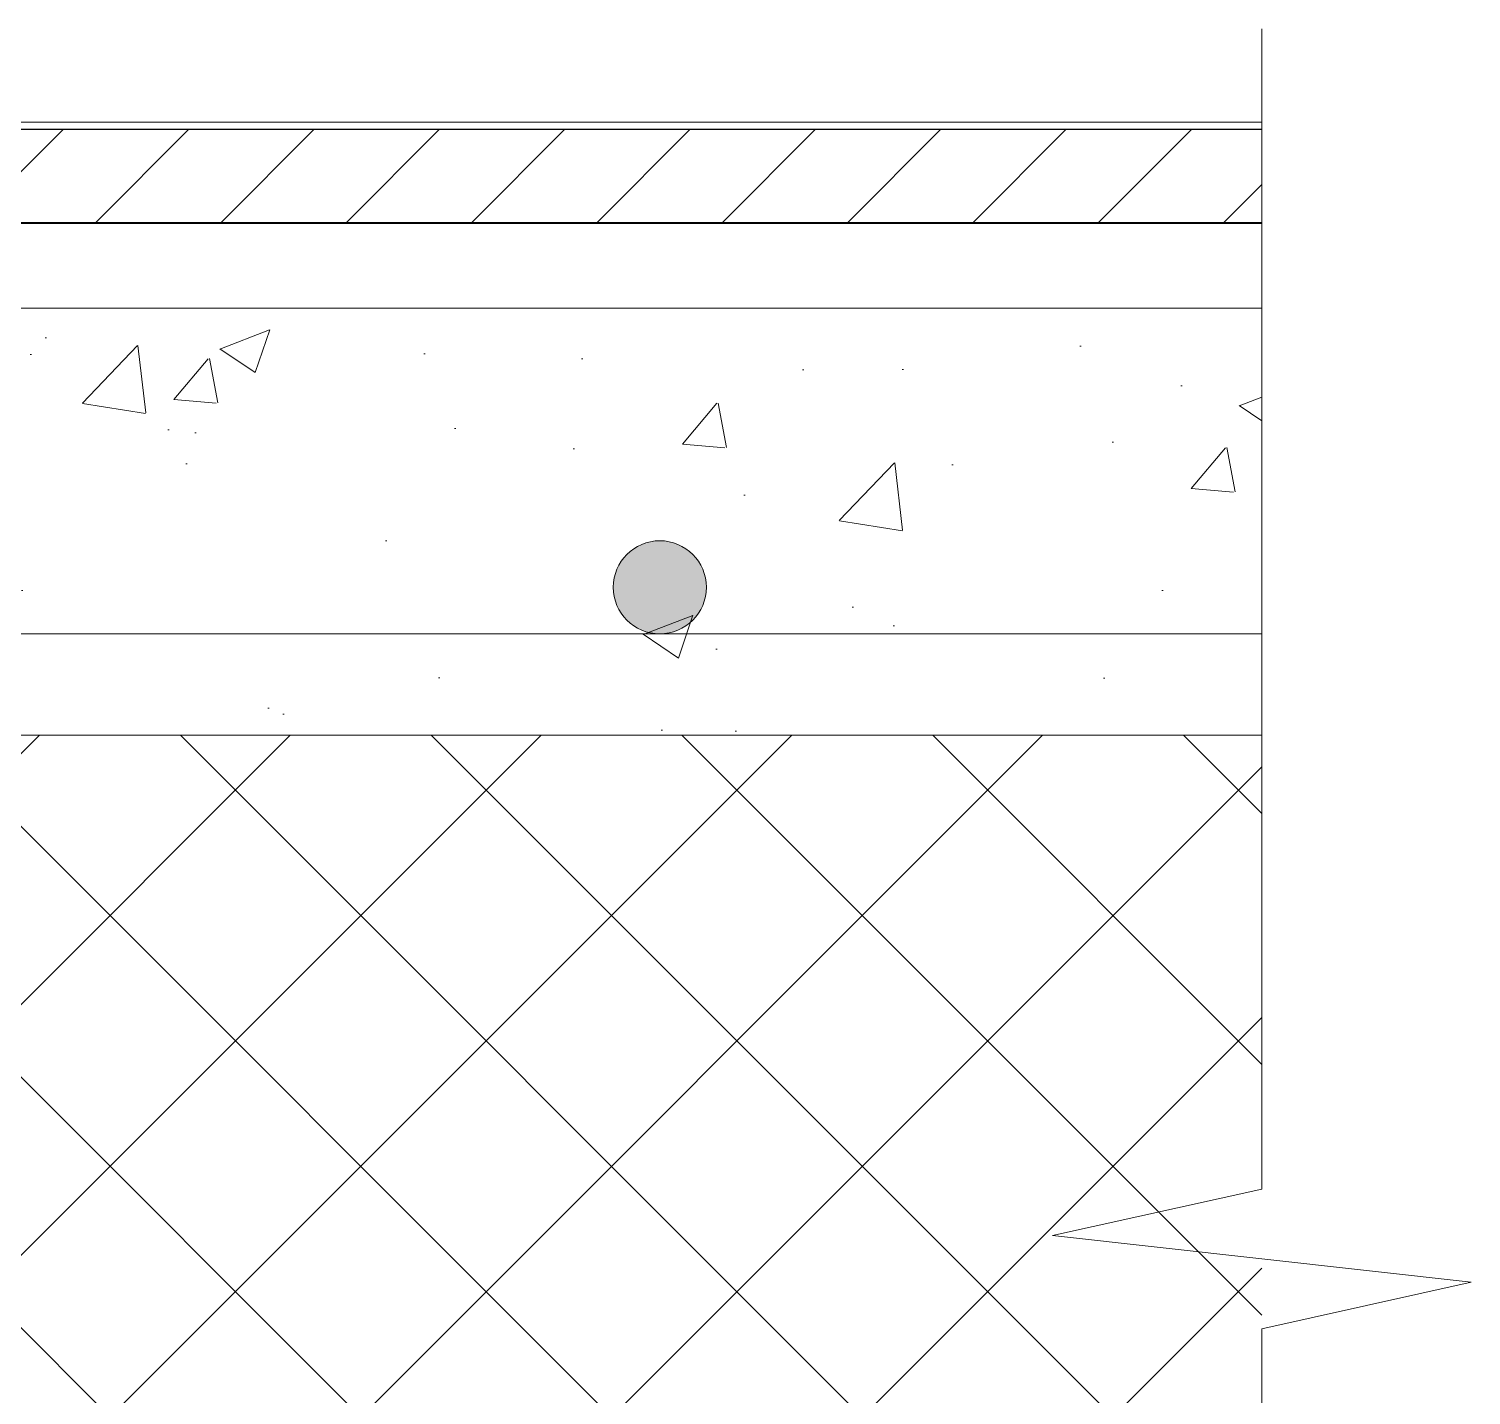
# Model space of a CAD drawing. Header units: millimetres. Extents: x -542032 to 558829, y -28615 to 266565.
# Drawn here: x -517215 to -515665, y -12529 to -11060 of the extents above; entities that cross this region are included whole.
import ezdxf

# ---------------------------------------------------------------- set-up
doc = ezdxf.new("R2010")
doc.units = ezdxf.units.MM
doc.layers.add('АР_Перегородки кирпич штрих', color=7, linetype='Continuous')
doc.layers.add('АР_Тонкие', color=250, linetype='Continuous', lineweight=0)
doc.layers.add('АР_Штриховка', color=252, linetype='Continuous', lineweight=0)

# ---------------------------------------------------------------- blocks, each defined once
blk = doc.blocks.new('*U112')
at = {"color": 8}
blk.add_lwpolyline([(0, -6.699), (0, 6.439), (2.25, 6.939), (-2.25, 7.439), (0, 7.939), (0, 20.408)], dxfattribs=at)
blk = doc.blocks.new('Арматура_D-10')
at = {"layer": 'АР_Перегородки кирпич штрих', "transparency": 33554687}
h = blk.add_hatch(color=256, dxfattribs=at)
h.set_gradient(color2=(0, 0, 0), tint=1, name='SPHERICAL')
h.paths.add_polyline_path([(-59078.57, 235102.41, 1), (-59088.57, 235102.41, 1)])
at = {"layer": 'АР_Тонкие'}
blk.add_circle((-59083.57, 235102.41), 5, dxfattribs=at)

msp = doc.modelspace()

# ---------------------------------------------------------------- hatches: boundary and pattern name
at = {"layer": 'АР_Штриховка', "lineweight": 5, "true_color": 0x939598}
h = msp.add_hatch(dxfattribs=at)
h.set_pattern_fill('ANSI31', color=252, scale=30)
h.set_pattern_definition([(45, (-1229110.95, -2188948.21), (-67.351921, 67.351921), [])])
h.paths.add_polyline_path([(-515890.4, -11168.1), (-522715.8, -11168.1), (-522715.8, -11268.1), (-515890.4, -11268.1)])
at = {"layer": 'АР_Штриховка', "ltscale": 100, "true_color": 0x000000}
h = msp.add_hatch(dxfattribs=at)
h.set_pattern_fill('AR-CONC', color=18, scale=3, style=0)
h.set_pattern_definition([(50, (0, -36394.64), (546.554, -47.81726), [57.15, -628.65]), (355, (0, -36394.64), (-105.73026, 573.17054), [45.72, -502.92175]), (100.45144, (45.55, -36398.63), (440.82374, 525.35326), [48.57, -534.27073]), (46.1842, (0, -36242.24), (813.2371, -126.127), [85.725, -942.975]), (96.63556, (67.8, -36252.76), (712.2124, 742.2784), [72.8551, -801.4068]), (351.18415, (0, -36242.24), (712.2124, 742.2784), [68.5799, -754.3792]), (21, (76.2, -36280.34), (454.84317, -306.7956), [57.15, -628.65]), (326, (76.2, -36280.34), (185.4061, 552.5639), [45.72, -502.92]), (71.45144, (114.1, -36305.9), (640.24926, 245.7683), [48.57, -534.2698]), (37.5, (0, -36394.64), (9.26581, 253.66512), [0, -496.824, 0, -510.54, 0, -504.825]), (7.5, (0, -36394.64), (200.45899, 300.54172), [0, -291.084, 0, -485.394, 0, -192.405]), (327.5, (-169.93, -36394.64), (406.771786, -17.18623), [0, -190.5, 0, -594.36, 0, -788.67]), (317.5, (-246.13, -36394.64), (444.38754, 76.27947), [0, -247.65, 0, -394.716, 0, -560.07])])
h.paths.add_polyline_path([(-515890.4, -11368.1), (-522715.8, -11368.1), (-522715.8, -11819.4), (-515890.4, -11819.4)])
h = msp.add_hatch(dxfattribs=at)
h.set_pattern_fill('ANSI37', color=18, scale=60, style=0)
h.set_pattern_definition([(45, (0, -36394.64), (-134.70384, 134.70384), []), (135, (0, -36394.64), (-134.70384, -134.70384), [])])
h.paths.add_polyline_path([(-515890.4, -11819.4), (-522715.8, -11819.4), (-522715.8, -12617.4), (-515890.4, -12617.4)])

# ---------------------------------------------------------------- linework, layer by layer
at = {"layer": 'АР_Тонкие', "lineweight": 30}
for p, q in [((-522715.8, -11168.1), (-515890.4, -11168.1)), ((-522715.8, -11268.1), (-515890.4, -11268.1))]:
    msp.add_line(p, q, dxfattribs=at)
at = {"layer": 'АР_Тонкие'}
msp.add_line((-522715.8, -11819.4), (-515890.4, -11819.4), dxfattribs=at)
for points in [[(-515890.4, -11160.3), (-522715.8, -11160.3)], [(-522715.8, -11269.4), (-522715.8, -11269.4), (-515890.4, -11269.4)], [(-522715.8, -11360.3), (-515890.4, -11360.3)], [(-515890.4, -11710.3), (-522715.8, -11710.3)], [(-522715.8, -11819.4), (-522715.8, -11819.4), (-515890.4, -11819.4)]]:
    msp.add_lwpolyline(points, dxfattribs=at)
msp.add_lwpolyline([(-522715.8, -11269.4), (-515890.4, -11269.4), (-515890.4, -11168.1), (-522715.8, -11168.1)], close=True, dxfattribs=at)

# ---------------------------------------------------------------- block references
for name, p, xscale, yscale, zscale in [('*U112', (-515890.4, -13101), 100, 100, 100), ('Арматура_D-10', (74298.5, -2362684.4), 10, 10, 10)]:
    msp.add_blockref(name, p, dxfattribs=dict(at, xscale=xscale, yscale=yscale, zscale=zscale))

doc.saveas('drawing.dxf')
